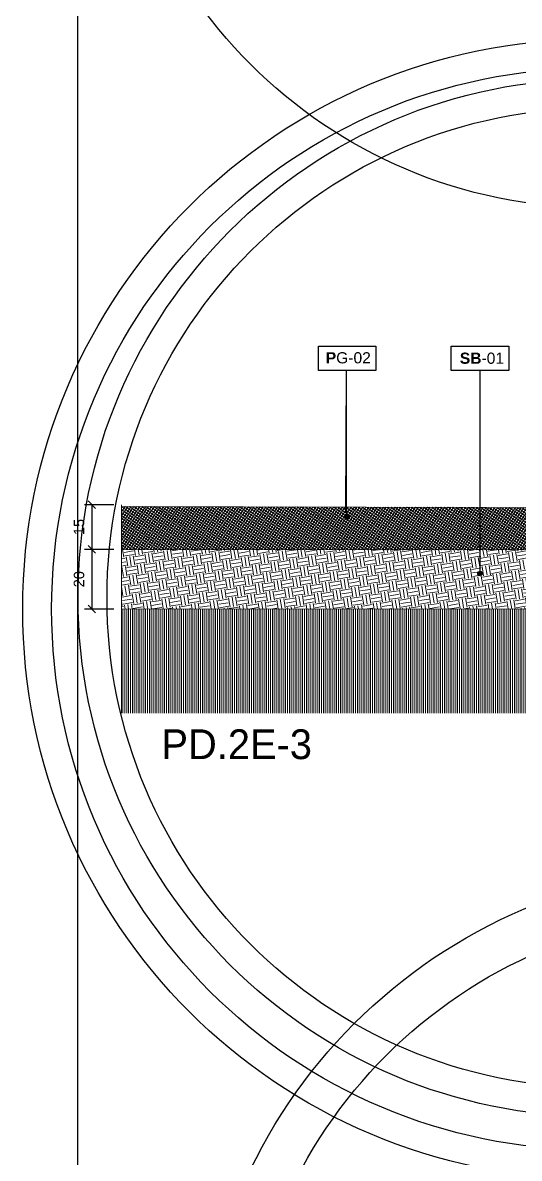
# Model space of a CAD drawing. Header units: metres. Extents: x -325 to 301, y -147 to 149.
# Drawn here: x 32.049 to 33.717, y 75.809 to 79.62 of the extents above; entities that cross this region are included whole.
import ezdxf

# ---------------------------------------------------------------- set-up
doc = ezdxf.new("R2010")
doc.units = ezdxf.units.M
doc.layers.get('Defpoints').update_dxf_attribs({"lineweight": 13})
for name, color, linetype, plot in [('-aux', 50, 'Continuous', False), ('-AUX-QAD', 5, 'Continuous', False), ('-AUX_MON', 3, 'Continuous', False)]:
    doc.layers.add(name, color=color, linetype=linetype, plot=plot)
doc.layers.add('0-TX-1_25', color=7, linetype='Continuous', true_color=0x3f4f7f)
doc.layers.add('03-TR-Paviment_02_Sealed Gravel', color=7, linetype='Continuous', lineweight=5, true_color=0xd4be8c)
for name, color, linetype, lineweight in [('1-CM', 7, 'Continuous', 0), ('2-L-secció', 1, 'Continuous', 0), ('3-TR Seleccionat', 44, 'Continuous', 0), ('3-TR Tot-u', 37, 'Continuous', 0)]:
    doc.layers.add(name, color=color, linetype=linetype, lineweight=lineweight)
doc.layers.add('A-KEYPLAN_HATCH', color=7, linetype='Continuous')
doc.layers.add('A_TEXT_2', color=7, linetype='Continuous')
doc.styles.get("Standard").update_dxf_attribs({"font": 'arial.ttf'})
doc.styles.add('x-llegenda materials$0$ENGRAVERS', font='TT0586M.TTF')
doc.dimstyles.new('ISO-25', dxfattribs={"dimtxt": 0.1, "dimasz": 0.1, "dimexe": 0.1, "dimexo": 0.1, "dimgap": 0.1, "dimtad": 1, "dimdec": 0, "dimlfac": 100, "dimzin": 9, "dimtxsty": 'Standard', "dimblk": 'OBLIQUE', "dimcen": 0.1, "dimadec": 0, "dimazin": 0, "dimtfac": 1, "dimtdec": 0, "dimtmove": 0, "dimatfit": 3, "dimldrblk": 'OBLIQUE', "dimfxl": 1, "dimarcsym": 0})

# ---------------------------------------------------------------- blocks, each defined once
blk = doc.blocks.new('hatch keyplan 2')
at = {"layer": 'A-KEYPLAN_HATCH'}
blk.add_lwpolyline([(0, 0.005476596624248486), (0.012874798693294, 0.005476596623793739), (0.012874798693294, -2.273736754432321e-13), (0, 0)], close=True, dxfattribs=at)
blk = doc.blocks.new('hatch keyplan')
at = {"layer": 'A-KEYPLAN_HATCH'}
blk.add_blockref('hatch keyplan 2', (1.430579833341536, 0.8521467901477053), dxfattribs=at)
blk = doc.blocks.new('PG02')
at = {"layer": 'A-KEYPLAN_HATCH'}
blk.add_blockref('hatch keyplan', (-1.429579833357655, -0.8521467901535917), dxfattribs=at)
at = {"layer": 'A_TEXT_2', "insert": (0.0002022691854198788, 0.004122186055120158), "char_height": 0.0025, "attachment_point": 1}
blk.add_mtext_dynamic_manual_height_columns('\\pi0.00245,t0.01245;{\\fArial|b1|i0|c0|p34;P}G-02', width=0.01456192034901793, gutter_width=0.015, heights=[0], dxfattribs=at)
blk = doc.blocks.new('SB-01')
at = {"layer": 'A-KEYPLAN_HATCH'}
blk.add_blockref('hatch keyplan', (-1.430579833341536, -0.8521467901477053), dxfattribs=at)
at = {"layer": 'A_TEXT_2', "insert": (-0.0007977307988561444, 0.004032374434375541), "char_height": 0.0025, "attachment_point": 1}
blk.add_mtext_dynamic_manual_height_columns('\\pi0.00271;{\\fArial|b1|i0|c0|p34;SB}-01', width=0.01456192034901793, gutter_width=0.015, heights=[0], dxfattribs=at)
blk = doc.blocks.new('_Oblique')
at = {"color": 0, "lineweight": -2}
blk.add_line((-0.499999999995058, -0.4999999998130015), (0.500000000028669, 0.500000000163238), dxfattribs=at)
blk = doc.blocks.new('*D95')
at = {"layer": '0-TX-1_25', "color": 0, "lineweight": -2, "transparency": 16777216}
for p, q in [((32.3553966646715, 78.00234976931299), (32.25602094679076, 78.00234976931299)), ((32.28102094679076, 78.00234976931299), (32.28102094679076, 77.85251205241784)), ((32.35540703621676, 77.85251205241784), (32.25602094679076, 77.85251205241784))]:
    blk.add_line(p, q, dxfattribs=at)
at = {"layer": 'Defpoints', "color": 0, "transparency": 16777216}
for p in [(32.38039666467149, 78.00234976931299), (32.28102094679076, 77.85251205241784), (32.38040703621676, 77.85251205241784)]:
    blk.add_point(p, dxfattribs=at)
at = {"layer": '0-TX-1_25', "color": 0, "lineweight": -2, "transparency": 16777216, "xscale": 0.025, "yscale": 0.025, "zscale": 0.025}
for p, rotation in [((32.28102094679076, 78.00234976931299), 90), ((32.28102094679076, 77.85251205241784), 270)]:
    blk.add_blockref('_Oblique', p, dxfattribs=dict(at, rotation=rotation))
at = {"layer": '0-TX-1_25', "color": 0, "transparency": 16777216, "insert": (32.23815089222052, 77.92743091086538), "char_height": 0.035, "attachment_point": 5, "rotation": 90}
blk.add_mtext('15', dxfattribs=at)
blk = doc.blocks.new('*D96')
at = {"layer": '0-TX-1_25', "color": 0, "lineweight": -2, "transparency": 16777216}
for p, q in [((32.3554384626341, 77.85234976931298), (32.25602094679079, 77.85234976931298)), ((32.28102094679079, 77.85234976931298), (32.28102094679079, 77.6522460005817)), ((32.35542025402091, 77.6522460005817), (32.25602094679079, 77.6522460005817))]:
    blk.add_line(p, q, dxfattribs=at)
at = {"layer": 'Defpoints', "color": 0, "transparency": 16777216}
for p in [(32.3804384626341, 77.85234976931298), (32.28102094679079, 77.6522460005817), (32.38042025402091, 77.6522460005817)]:
    blk.add_point(p, dxfattribs=at)
at = {"layer": '0-TX-1_25', "color": 0, "lineweight": -2, "transparency": 16777216, "xscale": 0.025, "yscale": 0.025, "zscale": 0.025}
for p, rotation in [((32.28102094679079, 77.85234976931298), 90), ((32.28102094679079, 77.6522460005817), 270)]:
    blk.add_blockref('_Oblique', p, dxfattribs=dict(at, rotation=rotation))
at = {"layer": '0-TX-1_25', "color": 0, "transparency": 16777216, "insert": (32.23815089222055, 77.75229788494731), "char_height": 0.035, "attachment_point": 5, "rotation": 90}
blk.add_mtext('20', dxfattribs=at)
blk = doc.blocks.new('POINT')
at = {"layer": '0-TX-1_25'}
h = blk.add_hatch(dxfattribs=at)
h.set_pattern_fill('ANGLE', color=256)
h.set_pattern_definition([(0, (-83.74681484067048, -12.72584030761209), (0, 6.985), [5.08, -1.905]), (90, (-83.74681484067048, -12.72584030761209), (-6.985, 4.277078946022131e-16), [5.08, -1.905])])
edge = h.paths.add_edge_path()
edge.add_arc((0, 0), 0.0075, 0, 360)
h = blk.add_hatch(color=256, dxfattribs=at)
h.dxf.hatch_style = 1
edge = h.paths.add_edge_path()
edge.add_arc((0, 0), 0.0075, 0, 360)
blk.add_circle((0, 0), 0.0075, dxfattribs=at)

msp = doc.modelspace()

# ---------------------------------------------------------------- hatches: boundary and pattern name
at = {"layer": '03-TR-Paviment_02_Sealed Gravel'}
h = msp.add_hatch(dxfattribs=at)
h.set_pattern_fill('_USER', color=256, scale=0.008, angle=234.1752438963392, style=0, double=1, pattern_type=0)
h.set_pattern_definition([(234.1752438963392, (419506.6549526463, 4594389.816867812), (0.006486487979182556, -0.004682464489552506), []), (324.1752438963392, (419506.6549526463, 4594389.816867812), (0.004682464489552507, 0.006486487979182555), [])])
h.paths.add_polyline_path([(34.02134670952137, 77.85053355609175), (34.02136475027369, 77.9923496454354), (32.38038621518083, 77.99598216654364), (32.38040711416213, 77.85234976931295)])
at = {"layer": '3-TR Seleccionat'}
h = msp.add_hatch(dxfattribs=at)
h.set_pattern_fill('ANSI31', color=256, scale=0.002, angle=225, style=0)
h.set_pattern_definition([(270, (-1.593222050461918, -4.403049327373196), (0.006350000000000001, -8.673617379884035e-19), [])])
h.paths.add_polyline_path([(40.76348776632722, 76.97853195349506), (40.76416029922519, 76.97753796479677), (40.76416030322935, 76.97803599581874)])
h.paths.add_polyline_path([(34.23519960048815, 77.51893974840688), (34.18160412072383, 77.65234976931295), (33.96108360244318, 77.65234976931295), (32.38039666467148, 77.65234976931296), (32.38039666467148, 77.30234976931295), (35.38039666467148, 77.30234976931295), (35.38039666467148, 77.51893974840688)])
at = {"layer": '3-TR Tot-u'}
h = msp.add_hatch(dxfattribs=at)
h.set_pattern_fill('EARTH', color=256, scale=0.005, angle=-80.8247561036608, style=0)
h.set_pattern_definition([(279.1752438963392, (0, -2.953049326255609), (0.03640645211205976, -0.02628108149624554), [0.03175, -0.03175]), (279.1752438963392, (0.01175391255155724, -2.951150819265144), (0.03640645211205976, -0.02628108149624554), [0.03175, -0.03175]), (279.1752438963392, (0.02350782510311449, -2.949252312274679), (0.03640645211205976, -0.02628108149624554), [0.03175, -0.03175]), (9.175243896339197, (0.02805863161712196, -2.952537447461709), (0.02628108149624554, 0.03640645211205976), [0.03175, -0.03175]), (9.175243896339197, (0.02995713860758713, -2.964291360013267), (0.02628108149624554, 0.03640645211205976), [0.03175, -0.03175]), (9.175243896339197, (0.0318556455980523, -2.976045272564824), (0.02628108149624554, 0.03640645211205976), [0.03175, -0.03175])])
h.paths.add_polyline_path([(32.38040384416295, 77.65224600058167), (33.96108360244318, 77.65234976931295), (34.02134385222371, 77.80234975469119), (34.02134385211152, 77.85053355953696), (32.38038948518001, 77.85234976931295)])

# ---------------------------------------------------------------- linework, layer by layer
at = {"layer": '-aux'}
msp.add_lwpolyline([(32.23447743480324, 3.456691224966903), (32.23447743480324, 133.4566912249669)], dxfattribs=at)
at = {"layer": '-AUX-QAD'}
for radius in [1.912185458046741, 1.814980360229924]:
    msp.add_circle((33.96108360244318, 77.65234976931295), radius, dxfattribs=at)
at = {"layer": '-AUX_MON'}
for centre, radius in [((33.97634385299671, 80.64308933450258), 1.644287805263133), ((33.97634385299671, 77.69004000824697), 1.741492903079944), ((33.97634385299671, 77.69004000824697), 1.644287805263133), ((34.43200159453079, 74.99099213381743), 1.795796165688976), ((34.43200159453079, 74.99099213381743), 1.644287805263133)]:
    msp.add_circle(centre, radius, dxfattribs=at)
at = {"layer": '0-TX-1_25'}
for points in [[(33.13426837450277, 77.98201031967818), (33.1361922589347, 78.45229093682)], [(33.1361922589347, 77.96225557328994), (33.1361922589347, 78.45229093682)], [(33.58485219903153, 77.77110791338855), (33.58485219903153, 78.45229093682)]]:
    msp.add_lwpolyline(points, dxfattribs=at)
at = {"layer": '1-CM'}
for points in [[(32.38040703621675, 77.85251205241781), (34.02134670952137, 77.85053355609175), (34.02134385129239, 77.9923496958316), (32.38039708296336, 77.99630670642705)], [(34.02134385800769, 77.80234976912669), (33.96108360244318, 77.65234976931295), (32.38042089900518, 77.65223634461873)]]:
    msp.add_lwpolyline(points, dxfattribs=at)
at = {"layer": '2-L-secció'}
msp.add_line((32.38039666467148, 78.00234976931296), (32.38039666467148, 77.30234976931295), dxfattribs=at)

# ---------------------------------------------------------------- block references
at = {"layer": '0-TX-1_25', "xscale": 15, "yscale": 15, "zscale": 15}
for name, p in [('PG02', (33.02692448440305, 78.4523264602029)), ('SB-01', (33.48829120883182, 78.4522909368217))]:
    msp.add_blockref(name, p, dxfattribs=at)
at = {"layer": '0-TX-1_25'}
for p in [(33.1361922589347, 77.96225557328994), (33.58485219903153, 77.77110791338855)]:
    msp.add_blockref('POINT', p, dxfattribs=at)

# ---------------------------------------------------------------- texts
at = {"layer": '-aux', "insert": (32.5150025780712, 77.24849459358393), "char_height": 0.1, "width": 19.21009939306024, "attachment_point": 1, "style": 'x-llegenda materials$0$ENGRAVERS'}
msp.add_mtext('PD.2E-3', dxfattribs=at)

# ---------------------------------------------------------------- dimensions: what is measured, and where the dimension line sits
at = {"layer": '0-TX-1_25'}
for base, p1, p2, picture, middle in [((32.28102094679076, 77.85251205241784), (32.38039666467148, 78.00234976931296), (32.38040703621675, 77.85251205241781), '*D95', (32.23815089222052, 77.92743091086538)), ((32.28102094679079, 77.6522460005817), (32.38043846263409, 77.85234976931295), (32.3804202540209, 77.65224600058167), '*D96', (32.23815089222055, 77.75229788494731))]:
    dim = msp.add_linear_dim(base=base, p1=p1, p2=p2, angle=90, dimstyle='ISO-25', override={"dimtxt": 0.035, "dimasz": 0.025, "dimexe": 0.025, "dimexo": 0.025, "dimgap": 0.025, "dimblk1": 'Oblique', "dimblk2": 'Oblique', "dimsah": 1, "dimfxl": 0.1, "dimfxlon": 1, "dimarcsym": 1}, dxfattribs=at)
    dim.commit()
    dim.dimension.update_dxf_attribs({"geometry": picture, "text_midpoint": middle})

doc.saveas('drawing.dxf')
